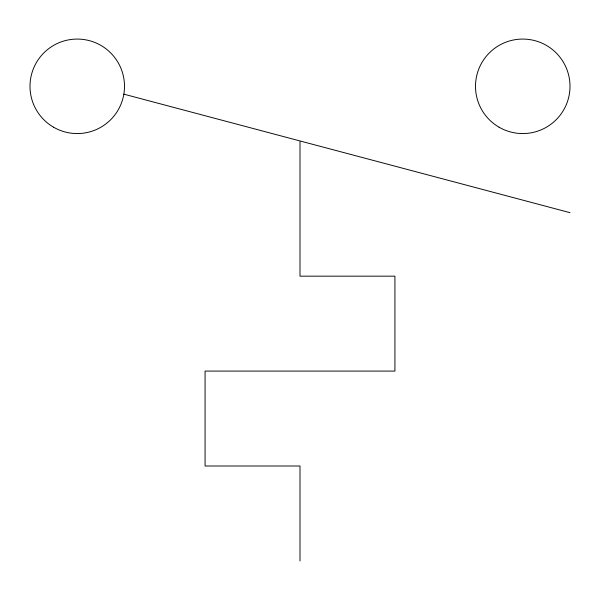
<?xml version="1.0" encoding="UTF-8"?>
<svg xmlns="http://www.w3.org/2000/svg" width="600" height="600" viewBox="0 0 600 600"><rect width="100%" height="100%" fill="white"/><g stroke="black" fill="none" stroke-linecap="round" stroke-linejoin="round"><path stroke-width="0.9" d="M123.847 94.155L570 212.67M300 141.69L300 276.165L394.92 276.165L394.92 371.085L205.08 371.085L205.08 466.005L300 466.005L300 560.933M499.125 127.238A47.25 47.25 0 0 0 570 86.317A47.25 47.25 0 0 0 499.125 45.398A47.25 47.25 0 0 0 499.125 127.238M53.625 127.238A47.25 47.25 0 0 0 124.5 86.317A47.25 47.25 0 0 0 53.625 45.398A47.25 47.25 0 0 0 53.625 127.238"/></g></svg>
